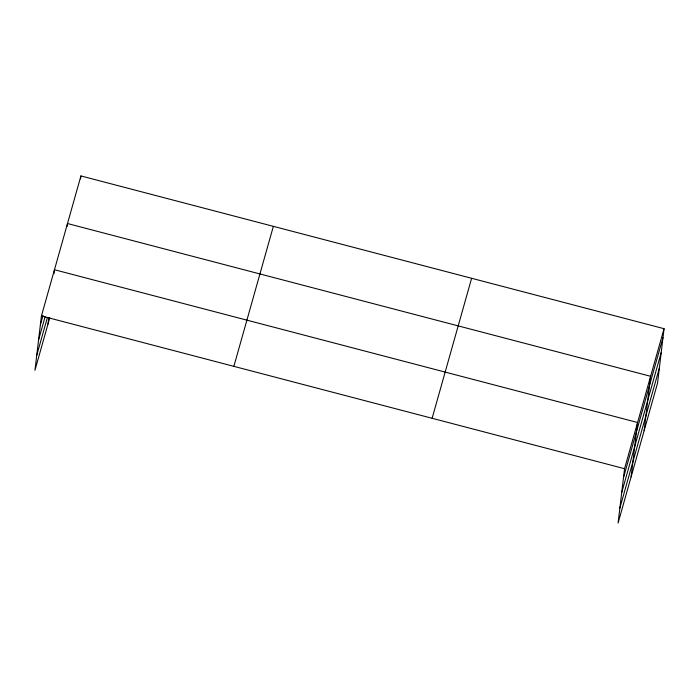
<?xml version="1.0" encoding="UTF-8"?>
<svg xmlns="http://www.w3.org/2000/svg" width="699" height="699" viewBox="0 0 699 699"><rect width="100%" height="100%" fill="white"/><g stroke="black" fill="none" stroke-linecap="round" stroke-linejoin="round"><path stroke-width="1.05" d="M664.05 328.696L624.557 468.706L618.073 523.07L657.567 383.061L664.05 328.696L80.927 175.93L41.433 315.939L34.95 370.304L49.76 317.8M47.986 324.1L48.747 317.678M53.989 273.711L54.47 269.735L637.584 422.502L631.11 476.867M67.148 226.511L67.497 223.531L650.62 376.298L644.137 430.663M80.568 178.909L80.927 175.93M40.367 324.878L43.032 315.432M38.576 339.871L45.094 316.769M36.741 355.319L47.401 317.512M233.859 366.355L273.361 226.345M432.122 418.29L471.624 278.281M623.491 477.644L662.984 337.634M621.699 492.638L661.193 352.628M619.856 508.077L659.358 368.067M41.433 315.939L624.557 468.706"/></g></svg>
